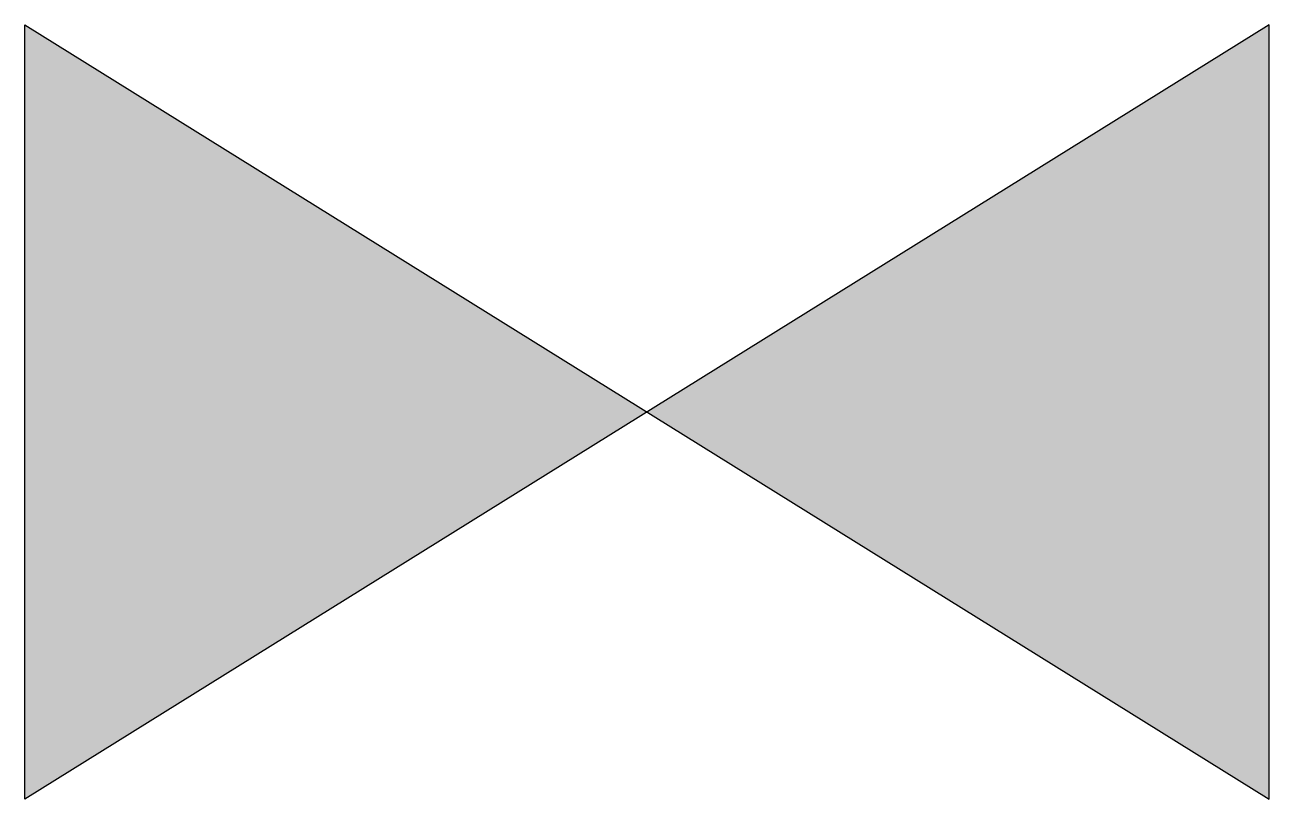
# Model space of a CAD drawing. Header units: millimetres. Extents: x -10154.133 to -10153.892, y 63.617 to 63.767.
import ezdxf

# ---------------------------------------------------------------- set-up
doc = ezdxf.new("R2010")
doc.units = ezdxf.units.MM
doc.header["$LTSCALE"] = 10
doc.layers.add('tub_bloqueios', color=2, linetype='Continuous')

msp = doc.modelspace()

# ---------------------------------------------------------------- hatches: boundary and pattern name
at = {"layer": 'tub_bloqueios'}
h = msp.add_hatch(color=1, dxfattribs=at)
h.paths.add_polyline_path([(-10154.13256, 63.76659), (-10154.13256, 63.61659), (-10154.01213, 63.69159)])
h.paths.add_polyline_path([(-10154.01213, 63.69159), (-10153.89169, 63.61659), (-10153.89169, 63.76659)])

# ---------------------------------------------------------------- linework, layer by layer
for p, q in [((-10154.13256, 63.61659), (-10154.13256, 63.76659)), ((-10153.89169, 63.76659), (-10154.13256, 63.61659)), ((-10154.13256, 63.76659), (-10153.89169, 63.61659)), ((-10153.89169, 63.61659), (-10153.89169, 63.76659))]:
    msp.add_line(p, q, dxfattribs=at)

doc.saveas('drawing.dxf')
